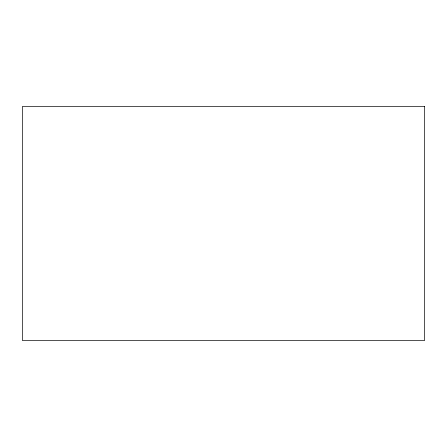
<?xml version="1.0" encoding="UTF-8"?>
<svg xmlns="http://www.w3.org/2000/svg" width="447" height="447" viewBox="0 0 447 447"><rect width="100%" height="100%" fill="white"/><g stroke="black" fill="none" stroke-linecap="round" stroke-linejoin="round"><path stroke-width="0.67" d="M424.65 106.537L22.35 106.537L22.35 340.463L424.65 340.463L424.65 106.537"/></g></svg>
